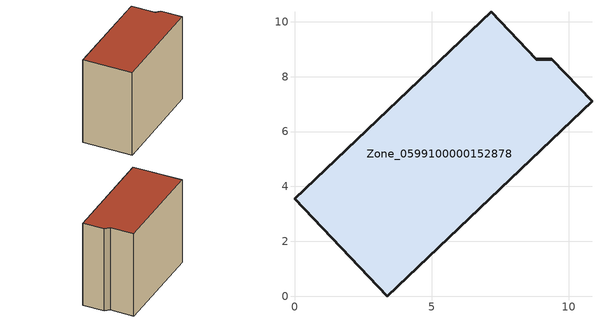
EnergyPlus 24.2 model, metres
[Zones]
Zone_0599100000152878
 floor ground (C_G): 0,3.54 7.17,10.37 8.81,8.64 9.38,8.63 10.84,7.1 3.38,0 z0
 wall outside (C_F): 3.38,0 10.84,7.1 9.38,8.63 8.81,8.64 7.17,10.37 0,3.54 3.38,0 z0:8.73
 roof outside (C_R): 7.17,10.37 0,3.54 3.38,0 10.84,7.1 9.38,8.63 8.81,8.64 z8.73
[BUILDING]
Pand.0599100000152878: North Axis=0; Terrain=City; Loads Convergence Tolerance Value=0.04; Temperature Convergence Tolerance Value=0.4; Solar Distribution=FullExterior; Maximum Number of Warmup Days=25; Minimum Number of Warmup Days=1
[Site:Location]
Rotterdam.The.Hague.AP_ZH_NLD Design_Conditions: Latitude=51.96; Longitude=4.45; Time Zone=1; Elevation=-4.5
[SITE:GROUNDTEMPERATURE:BUILDINGSURFACE]
18, 18, 18, 18, 18, 18, 18, 18, 18, 18, 18, 18
[MATERIAL] Thermal Absorptance=0.9; Solar Absorptance=0.7; Visible Absorptance=0.7
Name | Roughness | Thickness | Conductivity | Density | Specific Heat
G.TI.1992-2005 | MediumSmooth | 0.15 | 0.06 | 540 | 1210
F.TI.1992-2005 | Rough | 0.3 | 0.12 | 1920 | 840
R.TI.1992-2005 | MediumRough | 0.2 | 0.08 | 1500 | 1000
[CONSTRUCTION]
C_G: G.TI.1992-2005
C_F: F.TI.1992-2005
C_R: R.TI.1992-2005
[ZONE]
Zone_0599100000152878: Type=1; Multiplier=1; Ceiling Height=Autocalculate; Volume=Autocalculate; Floor Area=autocalculate; Part of Total Floor Area=Yes
[ZONEINFILTRATION:DESIGNFLOWRATE]
Infil_Zone_0599100000152878: Zone or ZoneList or Space or SpaceList=Zone_0599100000152878; Schedule=AlwaysOn; Design Flow Rate Calculation Method=Flow/Area; Flow Rate per Floor Area=0.0015; Constant Term Coefficient=1; Temperature Term Coefficient=0; Velocity Term Coefficient=0; Velocity Squared Term Coefficient=0
[HVACTEMPLATE:ZONE:IDEALLOADSAIRSYSTEM]
Zone_0599100000152878: Maximum Heating Supply Air Temperature=50; Minimum Cooling Supply Air Temperature=13; Maximum Heating Supply Air Humidity Ratio=0.0156; Minimum Cooling Supply Air Humidity Ratio=0.0077; Heating Limit=NoLimit; Cooling Limit=NoLimit; Dehumidification Control Type=ConstantSensibleHeatRatio; Cooling Sensible Heat Ratio=0.7; Dehumidification Setpoint=60; Humidification Control Type=None; Humidification Setpoint=30; Outdoor Air Method=None; Outdoor Air Flow Rate per Person=0.00944; Outdoor Air Flow Rate per Zone Floor Area=0; Outdoor Air Flow Rate per Zone=0; Demand Controlled Ventilation Type=None; Outdoor Air Economizer Type=NoEconomizer; Heat Recovery Type=None; Sensible Heat Recovery Effectiveness=0.7; Latent Heat Recovery Effectiveness=0.65
[ZONECONTROL:THERMOSTAT]
ThermostatControl_Zone_0599100000152878: Zone or ZoneList=Zone_0599100000152878; Control Type Schedule=DualSetpointControlType; Control 1=Thermostat_Zone_0599100000152878; Temperature Difference Between Cutout And Setpoint=0
[THERMOSTATSETPOINT:DUALSETPOINT]
Thermostat_Zone_0599100000152878: Heating Setpoint Temperature Schedule=HeatingSetpoint_Zone_0599100000152878; Cooling Setpoint Temperature Schedule=CoolingSetpoint_Zone_0599100000152878
[SCHEDULE:COMPACT]
HeatingSetpoint_Zone_0599100000152878: Through: 12/31, For: AllDays, Until: 24:00, 21
CoolingSetpoint_Zone_0599100000152878: Through: 12/31, For: AllDays, Until: 24:00, 24
DualSetpointControlType: Through: 12/31, For: AllDays, Until: 24:00, 4
AlwaysOn: Through: 12/31, For: AllDays, Until: 24:00, 1
